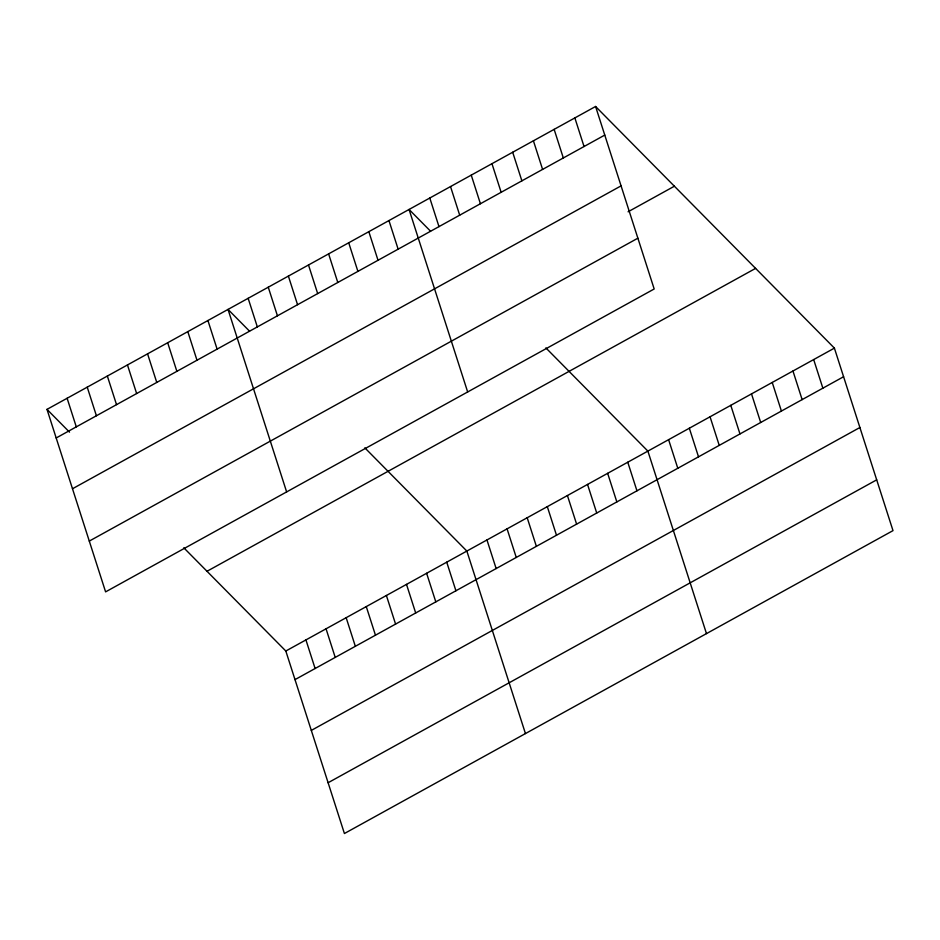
<?xml version="1.0" encoding="UTF-8"?>
<svg xmlns="http://www.w3.org/2000/svg" width="940" height="940" viewBox="0 0 940 940"><rect width="100%" height="100%" fill="white"/><g stroke="black" fill="none" stroke-linecap="round" stroke-linejoin="round"><path stroke-width="1.41" d="M595.584 106.479L654.181 288.98L105.597 591.871L47 409.37L595.584 106.479L834.403 348.129L893 530.63L344.416 833.522L285.819 651.02L183.805 547.797M56.189 437.97L604.773 135.078M72.486 488.753L621.082 185.862M628.073 211.794L674.391 186.214M89.288 541.087L637.872 238.196M207.012 571.273L755.596 268.382M285.819 651.02L834.403 348.129M294.995 679.62L843.591 376.728M311.305 730.415L859.889 427.512M328.107 782.738L876.691 479.846M430.555 231.205L409.065 209.456L467.662 391.968M545.87 347.894L647.883 451.106L706.481 633.619M249.523 331.162L228.032 309.413L286.63 491.914M364.838 447.839L466.851 551.063L525.448 733.576M47 409.37L69.513 432.153M813.676 359.573L822.864 388.173M792.961 371.006L802.137 399.618M772.234 382.451L781.41 411.062M751.507 393.895L760.695 422.495M730.78 405.34L739.968 433.939M710.053 416.784L719.241 445.384M689.337 428.229L698.514 456.828M574.857 117.911L584.046 146.523M668.61 439.673L677.787 468.273M554.142 129.356L563.319 157.955M533.415 140.8L542.591 169.4M627.767 462.221L636.956 490.821M512.688 152.245L521.876 180.844M607.651 473.325L616.84 501.925M491.961 163.689L501.149 192.289M587.535 484.429L596.724 513.029M471.245 175.134L480.422 203.733M567.419 495.533L576.608 524.132M450.519 186.567L459.695 215.178M547.315 506.637L556.492 535.248M429.791 198.011L438.98 226.622M527.199 517.752L536.376 546.351M507.083 528.856L516.26 557.455M388.948 220.559L398.137 249.171M486.967 539.96L496.144 568.559M368.832 231.675L378.021 260.274M348.716 242.779L357.905 271.378M446.735 562.167L455.923 590.778M328.612 253.882L337.789 282.482M426.619 573.283L435.808 601.882M308.496 264.986L317.673 293.586M406.503 584.386L415.691 612.986M288.38 276.09L297.557 304.701M386.387 595.49L395.576 624.09M268.264 287.205L277.441 315.805M366.271 606.594L375.46 635.193M248.148 298.309L257.337 326.909M346.167 617.698L355.344 646.309M326.051 628.813L335.228 657.413M207.916 320.517L217.105 349.116M305.935 639.917L315.112 668.516M187.8 331.62L196.989 360.231M167.684 342.736L176.873 371.335M147.568 353.839L156.757 382.439M127.464 364.943L136.641 393.543M107.348 376.047L116.525 404.647M87.232 387.151L96.409 415.762M67.116 398.266L76.293 426.866"/></g></svg>
